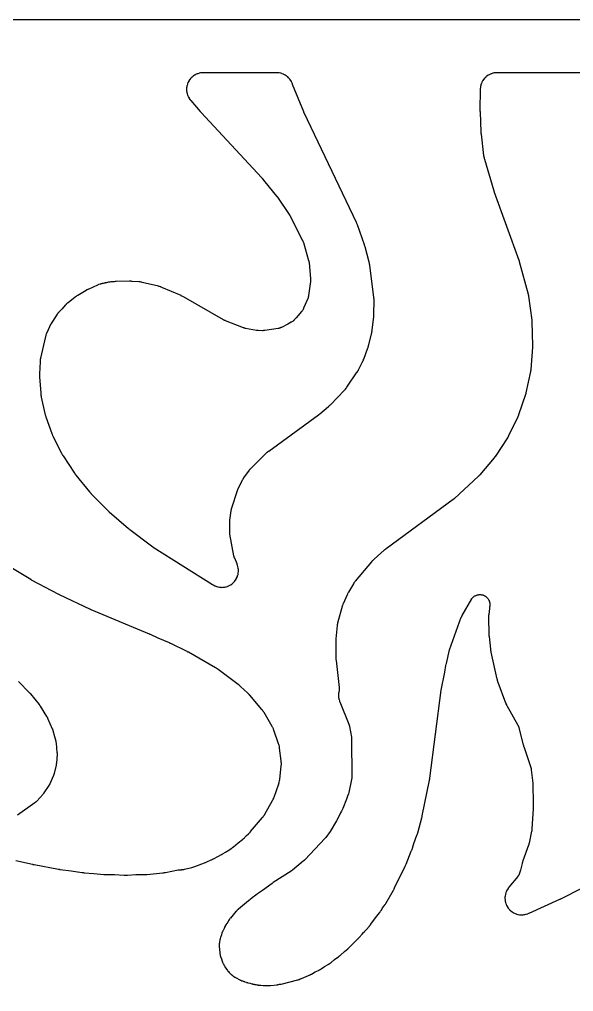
# Model space of a CAD drawing. Header units: millimetres. Extents: x 0 to 300, y 0 to 300.
# Drawn here: x 130.9 to 214.1, y 154.2 to 300.1 of the extents above; entities that cross this region are included whole.
import ezdxf

# ---------------------------------------------------------------- set-up
doc = ezdxf.new("R2010")
doc.units = ezdxf.units.MM
doc.layers.add('CUT', color=7, linetype='CONTINUOUS')

msp = doc.modelspace()

# ---------------------------------------------------------------- linework, layer by layer
at = {"layer": 'CUT'}
for points in [[(2.5557, 300.0625), (153.037, 300.0625), (167.6076, 300.0625), (298.4995, 300.0625), (298.5289, 300.0625), (299.4142, 300.0625), (299.4877, 300.0589), (299.5458, 300.0503), (299.6029, 300.036), (299.6583, 300.0162), (299.7114, 299.991), (299.7619, 299.9608), (299.8091, 299.9257), (299.8527, 299.8863), (299.8922, 299.8427), (299.9272, 299.7954), (299.9574, 299.745), (299.9826, 299.6918), (300.0024, 299.6365), (300.0167, 299.5794), (300.0253, 299.5212), (300.0289, 299.4478), (300.0289, 298.5625), (300.0289, 1.4375)], [(261.9786, 292.0616), (202.6706, 292.0616), (202.6561, 292.0614), (202.5612, 292.0591), (202.5466, 292.0586), (202.4897, 292.0558), (202.4606, 292.0537), (202.2744, 292.0355), (202.2167, 292.027), (202.0357, 291.9913), (201.979, 291.9773), (201.8023, 291.9242), (201.7473, 291.9047), (201.5766, 291.8347), (201.5238, 291.8099), (201.3607, 291.7237), (201.3105, 291.6939), (201.1565, 291.5922), (201.1095, 291.5577), (200.9661, 291.4415), (200.9226, 291.4026), (200.7913, 291.2731), (200.7518, 291.2301), (200.6336, 291.0884), (200.5984, 291.0419), (200.4946, 290.8893), (200.4641, 290.8396), (200.3756, 290.6777), (200.3501, 290.6252), (200.2777, 290.4555), (200.2575, 290.4007), (200.2019, 290.2248), (200.1871, 290.1684), (200.1489, 289.9879), (200.1396, 289.9302), (200.1188, 289.7443), (200.1163, 289.7153), (200.1127, 289.6584), (200.112, 289.6438), (200.1084, 289.549), (200.108, 289.5344), (200.0647, 286.4293), (200.0646, 286.4214), (200.0646, 286.3664), (200.0646, 286.358), (200.0655, 286.2894), (200.0657, 286.2811), (200.0672, 286.227), (200.0675, 286.2181), (200.1959, 283.1624), (200.1965, 283.1514), (200.2012, 283.0744), (200.202, 283.0626), (200.2097, 282.9669), (200.2108, 282.9552), (200.2183, 282.8797), (200.2197, 282.8673), (200.613, 279.6178), (200.6147, 279.6051), (200.6265, 279.5226), (200.6284, 279.5099), (200.6366, 279.4605), (200.6413, 279.4352), (200.6753, 279.2721), (200.6811, 279.2471), (200.6935, 279.1986), (200.6968, 279.1862), (200.719, 279.1058), (200.7226, 279.0935), (202.1424, 274.3615), (202.1447, 274.354), (202.1611, 274.3019), (202.1636, 274.2939), (202.1849, 274.2293), (202.1876, 274.2215), (202.2051, 274.1707), (202.2081, 274.1624), (205.9062, 263.9378), (205.9094, 263.9288), (205.9167, 263.9078), (205.9198, 263.8988), (205.9236, 263.8877), (205.9266, 263.8787), (205.9335, 263.8575), (205.9364, 263.8485), (205.9397, 263.838), (205.9425, 263.8289), (205.9489, 263.8076), (205.9516, 263.7984), (205.9549, 263.7872), (205.9575, 263.7781), (205.9635, 263.7566), (205.966, 263.7474), (207.2849, 258.8353), (207.2885, 258.8212), (207.2968, 258.7883), (207.3002, 258.7742), (207.3043, 258.7569), (207.3075, 258.7427), (207.3147, 258.7096), (207.3177, 258.6953), (207.3209, 258.679), (207.3237, 258.6647), (207.3298, 258.6313), (207.3323, 258.617), (207.3352, 258.5995), (207.3375, 258.5851), (207.3425, 258.5516), (207.3446, 258.5372), (207.8279, 254.925), (207.8294, 254.9134), (207.8326, 254.8863), (207.834, 254.8747), (207.8355, 254.8605), (207.8367, 254.8489), (207.8392, 254.8218), (207.8403, 254.8101), (207.8413, 254.7968), (207.8422, 254.7851), (207.8441, 254.7579), (207.8448, 254.7463), (207.8456, 254.732), (207.8461, 254.7204), (207.8473, 254.6931), (207.8477, 254.6815), (207.952, 251.1087), (207.9522, 251.0969), (207.9527, 251.0694), (207.9528, 251.0576), (207.9528, 251.0432), (207.9528, 251.0314), (207.9525, 251.0039), (207.9523, 250.9921), (207.952, 250.9786), (207.9517, 250.9668), (207.9507, 250.9393), (207.9502, 250.9275), (207.9494, 250.9132), (207.9488, 250.9014), (207.9471, 250.8739), (207.9463, 250.8622), (207.6952, 247.5481), (207.6939, 247.533), (207.6907, 247.4979), (207.6891, 247.4828), (207.6871, 247.4645), (207.6854, 247.4494), (207.6809, 247.4144), (207.6789, 247.3994), (207.6764, 247.3822), (207.6741, 247.3673), (207.6685, 247.3324), (207.666, 247.3175), (207.6627, 247.2993), (207.66, 247.2845), (207.6532, 247.2498), (207.6501, 247.235), (206.9701, 244.0466), (206.9673, 244.0338), (206.9605, 244.0042), (206.9575, 243.9915), (206.9537, 243.9761), (206.9506, 243.9634), (206.9429, 243.934), (206.9396, 243.9214), (206.9356, 243.9069), (206.9321, 243.8944), (206.9236, 243.8652), (206.9199, 243.8527), (206.9152, 243.8375), (206.9113, 243.8251), (206.902, 243.7961), (206.8979, 243.7837), (205.8621, 240.7198), (205.8574, 240.7064), (205.8463, 240.6751), (205.8414, 240.6618), (205.8354, 240.6455), (205.8303, 240.6323), (205.8182, 240.6014), (205.8129, 240.5882), (205.8067, 240.5731), (205.8012, 240.56), (205.7882, 240.5295), (205.7825, 240.5165), (205.7754, 240.5007), (205.7695, 240.4878), (205.7555, 240.4577), (205.7494, 240.4449), (204.3405, 237.5454), (204.334, 237.5324), (204.3187, 237.5022), (204.312, 237.4893), (204.3038, 237.4736), (204.2969, 237.4608), (204.2806, 237.4311), (204.2736, 237.4184), (204.2653, 237.4039), (204.2581, 237.3913), (204.2408, 237.3621), (204.2333, 237.3497), (204.2241, 237.3346), (204.2164, 237.3223), (204.1983, 237.2936), (204.1904, 237.2814), (202.3693, 234.5107), (202.3619, 234.4995), (202.3443, 234.4737), (202.3367, 234.4626), (202.3274, 234.4493), (202.3196, 234.4383), (202.3013, 234.413), (202.2934, 234.4022), (202.2842, 234.3899), (202.2761, 234.3792), (202.257, 234.3545), (202.2488, 234.3439), (202.2386, 234.3311), (202.2302, 234.3207), (202.2104, 234.2965), (202.2019, 234.2862), (200.036, 231.7173), (200.027, 231.7069), (200.0059, 231.6826), (199.9968, 231.6723), (199.9855, 231.6597), (199.9763, 231.6496), (199.9544, 231.6259), (199.945, 231.6159), (199.9341, 231.6044), (199.9245, 231.5945), (199.9019, 231.5716), (199.8922, 231.5618), (199.8802, 231.55), (199.8703, 231.5404), (199.8471, 231.5182), (199.837, 231.5088), (196.2486, 228.1808), (196.2389, 228.172), (196.2163, 228.1516), (196.2066, 228.143), (196.1946, 228.1325), (196.1848, 228.124), (196.1616, 228.1043), (196.1516, 228.096), (196.1401, 228.0864), (196.1299, 228.0782), (196.1062, 228.0592), (196.096, 228.0511), (196.0834, 228.0414), (196.0731, 228.0334), (196.0488, 228.0151), (196.0383, 228.0074), (185.9605, 220.6299), (185.9487, 220.621), (185.8728, 220.5626), (185.8613, 220.5534), (185.7678, 220.4776), (185.7564, 220.4682), (185.6835, 220.4061), (185.6724, 220.3964), (184.1727, 219.0536), (184.157, 219.0391), (184.0567, 218.9427), (184.0416, 218.9275), (183.9202, 218.8022), (183.9056, 218.7866), (183.8125, 218.6832), (183.7984, 218.6671), (181.3486, 215.7458), (181.3415, 215.7372), (181.2928, 215.6769), (181.2856, 215.6678), (181.2544, 215.6277), (181.2398, 215.608), (181.1512, 215.4837), (181.1379, 215.4642), (181.1155, 215.43), (181.1095, 215.4207), (181.0687, 215.3558), (181.0622, 215.3452), (180.3206, 214.1102), (180.3115, 214.0945), (180.2539, 213.9916), (180.2453, 213.9757), (180.1769, 213.8444), (180.1688, 213.8282), (180.1175, 213.7221), (180.1099, 213.7056), (179.5183, 212.3799), (179.5141, 212.3701), (179.4847, 212.301), (179.4804, 212.2907), (179.462, 212.2451), (179.4536, 212.2229), (179.4038, 212.0838), (179.3966, 212.0622), (179.3847, 212.0245), (179.3815, 212.0142), (179.3605, 211.9431), (179.3572, 211.9315), (178.7296, 209.6431), (178.7262, 209.6303), (178.7053, 209.547), (178.7022, 209.5341), (178.6908, 209.4838), (178.6855, 209.4579), (178.6548, 209.289), (178.6507, 209.2629), (178.6437, 209.2117), (178.6421, 209.1986), (178.6324, 209.1132), (178.631, 209.1001), (178.4468, 207.0906), (178.4457, 207.077), (178.4396, 206.9883), (178.4388, 206.9747), (178.4337, 206.8632), (178.4332, 206.8495), (178.4312, 206.7606), (178.431, 206.747), (178.4304, 204.3046), (178.4307, 204.287), (178.434, 204.1728), (178.4348, 204.1552), (178.4431, 204.0121), (178.4444, 203.9946), (178.4544, 203.8808), (178.4562, 203.8633), (178.9335, 199.8008), (178.938, 199.7502), (178.9429, 199.6705), (178.9437, 199.6506), (178.9437, 199.65), (178.9438, 199.6273), (178.9438, 199.6173), (178.9439, 199.6007), (178.9435, 199.5498), (178.9401, 199.4911), (178.9307, 199.4032), (178.9182, 199.3232), (178.9103, 199.2798), (178.9079, 199.2687), (178.8825, 199.1509), (178.8772, 199.1236), (178.8477, 198.9479), (178.841, 198.8929), (178.8282, 198.7195), (178.8266, 198.6643), (178.8298, 198.4897), (178.8333, 198.4346), (178.8525, 198.2611), (178.8611, 198.2066), (178.8962, 198.0355), (178.9097, 197.982), (178.961, 197.8126), (178.9697, 197.7864), (178.9877, 197.7356), (178.9924, 197.7226), (179.0243, 197.6387), (179.0294, 197.6259), (180.3745, 194.3185), (180.3788, 194.3076), (180.3846, 194.2929), (180.4005, 194.2488), (180.4252, 194.1745), (180.4355, 194.1415), (180.4445, 194.1081), (180.4633, 194.0321), (180.4734, 193.9863), (180.4764, 193.9707), (180.4785, 193.9592), (180.7666, 192.3552), (180.7683, 192.3456), (180.7708, 192.3307), (180.7746, 192.306), (180.7793, 192.2727), (180.7829, 192.2431), (180.7854, 192.2196), (180.7866, 192.2072), (180.7867, 192.2059), (180.7905, 192.1413), (180.7919, 192.1025), (180.7921, 192.0894), (180.7922, 192.0797), (180.8185, 186.3536), (180.8185, 186.353), (180.8183, 186.337), (180.8167, 186.2898), (180.8118, 186.2111), (180.809, 186.1764), (180.8048, 186.1418), (180.7938, 186.0638), (180.786, 186.0172), (180.7829, 186.0016), (180.7806, 185.99), (180.3743, 184.0444), (180.3138, 183.8611), (180.185, 183.4706), (180.1488, 183.3609), (180.0358, 183.0182), (179.466, 181.6383), (179.2596, 181.2217), (179.1383, 180.9768), (179.0315, 180.7613), (178.5503, 179.7899), (177.5537, 178.1673), (176.9153, 177.3086), (176.9026, 177.2915), (176.8641, 177.2397), (176.8205, 177.1811), (173.7596, 173.9275), (173.7494, 173.9167), (173.7252, 173.8919), (173.7148, 173.8813), (173.7019, 173.8685), (173.6913, 173.8581), (173.6663, 173.8341), (173.6555, 173.8239), (173.6431, 173.8123), (173.6321, 173.8022), (173.6064, 173.779), (173.5952, 173.7692), (173.5816, 173.7573), (173.5703, 173.7476), (173.5438, 173.7253), (173.5324, 173.7158), (171.9162, 172.3985), (171.9064, 172.3907), (171.8835, 172.3725), (171.8736, 172.3648), (171.8615, 172.3554), (171.8515, 172.3478), (171.828, 172.3303), (171.8179, 172.3229), (171.8062, 172.3144), (171.796, 172.3071), (171.7721, 172.2902), (171.7618, 172.283), (171.7491, 172.2744), (171.7387, 172.2674), (171.7143, 172.2512), (171.7038, 172.2443), (169.0397, 170.528), (169.0325, 170.5233), (168.9825, 170.4901), (168.9748, 170.4849), (168.9132, 170.4426), (168.9058, 170.4374), (168.8576, 170.4032), (168.8497, 170.3975), (167.4265, 169.3525), (166.6851, 168.8518), (166.6742, 168.8443), (166.6042, 168.7948), (166.5935, 168.787), (166.507, 168.7229), (166.4965, 168.7149), (166.4288, 168.6624), (166.4184, 168.6542), (165.8796, 168.2167), (165.5077, 167.9436), (165.5008, 167.9385), (165.4534, 167.9026), (165.4461, 167.8971), (165.3877, 167.8514), (165.3806, 167.8458), (165.3349, 167.8091), (165.3275, 167.803), (163.8221, 166.5506), (163.8123, 166.5423), (163.7492, 166.4875), (163.7396, 166.479), (163.7024, 166.4452), (163.6838, 166.4276), (163.565, 166.3102), (163.5471, 166.2918), (163.513, 166.255), (163.5043, 166.2455), (163.4488, 166.1831), (163.4404, 166.1734), (162.5999, 165.1866), (162.5903, 165.1751), (162.529, 165.0994), (162.5197, 165.0876), (162.4841, 165.0412), (162.4664, 165.017), (162.3556, 164.857), (162.3391, 164.8319), (162.3083, 164.7822), (162.3005, 164.7694), (162.2512, 164.6854), (162.2438, 164.6724), (162.0659, 164.3512), (162.0398, 164.3169), (162.0318, 164.3063), (161.9809, 164.2365), (161.9732, 164.2256), (161.9435, 164.183), (161.9288, 164.1608), (161.8377, 164.0167), (161.8113, 163.9706), (161.7333, 163.819), (161.7217, 163.7951), (161.7, 163.7478), (161.6946, 163.7357), (161.6602, 163.6564), (161.6551, 163.6441), (161.6017, 163.5128), (161.5491, 163.4178), (161.5431, 163.4067), (161.505, 163.3344), (161.4992, 163.3232), (161.4772, 163.2792), (161.4665, 163.2565), (161.4004, 163.1093), (161.3818, 163.0626), (161.3283, 162.9104), (161.3204, 162.8865), (161.3061, 162.8395), (161.3025, 162.8274), (161.2803, 162.7487), (161.2771, 162.7366), (161.2615, 162.6766), (161.1971, 162.5183), (161.1914, 162.5037), (161.1555, 162.4084), (161.1501, 162.3937), (161.1301, 162.3359), (161.1206, 162.3061), (161.064, 162.1106), (161.056, 162.0803), (161.0421, 162.0208), (161.0387, 162.0055), (161.0182, 161.9058), (161.0152, 161.8904), (160.9738, 161.6595), (160.9716, 161.6468), (160.9587, 161.5646), (160.9568, 161.5519), (160.9501, 161.5023), (160.9472, 161.4768), (160.9321, 161.3132), (160.9296, 161.262), (160.9285, 161.0978), (160.9288, 161.0722), (160.9306, 161.0221), (160.9312, 161.0093), (160.936, 160.9262), (160.9369, 160.9134), (161.0067, 160.0291), (161.008, 160.0147), (161.0177, 159.9208), (161.0194, 159.9064), (161.0266, 159.8501), (161.0309, 159.8214), (161.0469, 159.7316), (161.0633, 159.6374), (161.076, 159.5812), (161.1251, 159.4029), (161.1335, 159.3753), (161.1511, 159.3218), (161.1557, 159.3081), (161.1871, 159.2197), (161.1921, 159.2062), (161.4307, 158.5823), (161.4372, 158.5662), (161.4803, 158.4625), (161.4872, 158.4466), (161.5149, 158.3851), (161.53, 158.354), (161.5433, 158.3284), (161.5537, 158.3072), (161.6215, 158.1783), (161.6338, 158.1548), (161.6359, 158.1511), (161.6585, 158.1082), (161.6755, 158.078), (161.7103, 158.0202), (161.7195, 158.0055), (161.7803, 157.9108), (161.7899, 157.8964), (162.1731, 157.3364), (162.1817, 157.3242), (162.2385, 157.2454), (162.2474, 157.2334), (162.2827, 157.187), (162.3013, 157.1637), (162.4246, 157.0173), (162.4257, 157.0161), (162.4653, 156.9731), (162.4746, 156.964), (162.4847, 156.9532), (162.5379, 156.9018), (162.6016, 156.8393), (162.6234, 156.8189), (162.6357, 156.808), (162.6452, 156.7993), (162.6636, 156.7833), (162.6669, 156.7803), (162.6748, 156.7735), (162.6894, 156.7607), (162.7008, 156.751), (162.7279, 156.7285), (162.7522, 156.708), (162.7637, 156.6985), (162.7749, 156.6895), (162.7759, 156.6887), (162.7875, 156.6792), (162.7939, 156.6742), (162.9324, 156.563), (162.9443, 156.5537), (163.0224, 156.4941), (163.0345, 156.4851), (163.0823, 156.4505), (163.1073, 156.4334), (163.2719, 156.3264), (163.2977, 156.3106), (163.3488, 156.281), (163.3619, 156.2736), (163.4481, 156.2265), (163.4615, 156.2194), (163.9983, 155.9432), (164.0105, 155.937), (164.0905, 155.8981), (164.1029, 155.8923), (164.1516, 155.87), (164.1767, 155.8592), (164.3416, 155.7926), (164.3673, 155.7829), (164.4177, 155.7651), (164.4307, 155.7607), (164.5153, 155.7331), (164.5283, 155.729), (164.5975, 155.7082), (164.6052, 155.7047), (164.6192, 155.6985), (164.7104, 155.6595), (164.7245, 155.6536), (164.7799, 155.6316), (164.8086, 155.621), (164.9964, 155.5572), (165.0256, 155.5481), (165.083, 155.5318), (165.0977, 155.5278), (165.1938, 155.5031), (165.2087, 155.4995), (165.5518, 155.4207), (165.8369, 155.3348), (165.8491, 155.3312), (165.929, 155.309), (165.9414, 155.3057), (165.9897, 155.2933), (166.0146, 155.2875), (166.1747, 155.2538), (166.2251, 155.2454), (166.3875, 155.2254), (166.4121, 155.2229), (166.5804, 155.1843), (166.5942, 155.1813), (166.6843, 155.1628), (166.6981, 155.1601), (166.7525, 155.1503), (166.7805, 155.1459), (166.9627, 155.1218), (166.9908, 155.1188), (167.0459, 155.1141), (167.06, 155.1131), (167.1518, 155.1075), (167.1659, 155.1068), (167.5106, 155.094), (167.5722, 155.0877), (167.6237, 155.0847), (167.7891, 155.0822), (167.8149, 155.0823), (167.8198, 155.0824), (168.0859, 155.0725), (168.1071, 155.0721), (168.245, 155.0719), (168.2662, 155.0722), (168.439, 155.078), (168.4602, 155.0791), (168.5977, 155.0885), (168.6189, 155.0904), (169.6504, 155.1983), (169.6722, 155.2009), (169.8129, 155.2209), (169.8346, 155.2243), (169.9907, 155.2523), (170.009, 155.2552), (170.0353, 155.2601), (170.0865, 155.2707), (170.0995, 155.2735), (170.1842, 155.2931), (170.1972, 155.2962), (172.7402, 155.9428), (172.7614, 155.9486), (172.8987, 155.9889), (172.9197, 155.9955), (173.09, 156.0524), (173.1108, 156.0598), (173.2447, 156.1101), (173.2652, 156.1182), (174.3151, 156.5569), (174.3329, 156.5647), (174.4473, 156.6169), (174.4647, 156.6252), (174.6061, 156.6952), (174.6232, 156.7041), (174.734, 156.7636), (174.7509, 156.773), (175.3168, 157.1007), (175.8095, 157.334), (175.8204, 157.3393), (175.8913, 157.3747), (175.9022, 157.3803), (175.9444, 157.4024), (175.9657, 157.4141), (176.1029, 157.4933), (176.1237, 157.506), (176.164, 157.5314), (176.1742, 157.5381), (176.2403, 157.5818), (176.2504, 157.5886), (176.7176, 157.9117), (177.2995, 158.2486), (177.3099, 158.2547), (177.3772, 158.2955), (177.3875, 158.3019), (177.4274, 158.3272), (177.4476, 158.3406), (177.5769, 158.4301), (177.5965, 158.4443), (177.6343, 158.4728), (177.6439, 158.4801), (177.7057, 158.5288), (177.7152, 158.5363), (178.2252, 158.954), (178.7487, 159.316), (178.7574, 159.3221), (178.8176, 159.3653), (178.8265, 159.3718), (178.8654, 159.4009), (178.8839, 159.4152), (178.9974, 159.507), (179.0056, 159.5139), (179.0196, 159.5252), (179.0368, 159.5397), (179.0663, 159.5655), (179.0742, 159.5725), (179.1285, 159.6217), (179.1373, 159.6298), (179.7128, 160.1723), (180.2093, 160.5789), (180.2226, 160.5902), (180.3082, 160.6645), (180.3212, 160.6762), (180.4259, 160.7726), (180.4386, 160.7846), (180.5198, 160.8639), (180.5321, 160.8763), (181.2677, 161.6376), (181.6861, 162.0314), (181.6957, 162.0407), (181.7574, 162.1013), (181.7668, 162.1108), (181.8425, 162.1887), (181.8517, 162.1984), (181.9106, 162.2617), (181.9196, 162.2716), (182.3733, 162.7818), (182.5989, 163.0153), (182.6091, 163.0261), (182.6746, 163.0974), (182.6845, 163.1085), (182.7645, 163.1999), (182.7742, 163.2113), (182.8361, 163.2857), (182.8455, 163.2972), (182.9563, 163.4375), (183.4583, 164.002), (183.4681, 164.0132), (183.5305, 164.087), (183.5399, 164.0985), (183.6159, 164.1929), (183.6251, 164.2046), (183.6837, 164.2814), (183.6926, 164.2933), (184.3606, 165.2138), (184.9788, 165.9958), (184.9899, 166.0103), (185.0604, 166.1053), (185.0711, 166.1201), (185.156, 166.242), (185.1661, 166.2571), (185.2308, 166.3563), (185.2405, 166.3717), (185.2593, 166.4025), (185.4489, 166.7135), (185.7156, 167.081), (185.7242, 167.0932), (185.7793, 167.1732), (185.7876, 167.1856), (185.8542, 167.2877), (185.8622, 167.3004), (185.9132, 167.383), (185.9209, 167.3958), (187.0841, 169.3894), (187.0916, 169.4028), (187.1398, 169.4904), (187.147, 169.504), (187.1594, 169.528), (187.1991, 169.6007), (187.2059, 169.6135), (187.2488, 169.6968), (187.2552, 169.7097), (188.8351, 172.9688), (188.841, 172.9812), (188.8779, 173.062), (188.8834, 173.0745), (188.9274, 173.1769), (188.9327, 173.1896), (188.9659, 173.2719), (188.9709, 173.2847), (189.4605, 174.5846), (189.7496, 175.2223), (189.7571, 175.2396), (189.8042, 175.3529), (189.8112, 175.3704), (189.8658, 175.5144), (189.8722, 175.5321), (189.9121, 175.6481), (189.918, 175.6661), (189.918, 175.6663), (190.1462, 176.4046), (190.61, 177.6359), (190.6149, 177.6493), (190.6453, 177.7363), (190.6499, 177.7498), (190.6855, 177.8599), (190.6897, 177.8735), (190.716, 177.9618), (190.7199, 177.9755), (191.3291, 180.2141), (191.3314, 180.2229), (191.3471, 180.2843), (191.3494, 180.2938), (191.3678, 180.3706), (191.3699, 180.38), (191.3834, 180.4409), (191.3856, 180.4509), (191.3939, 180.4916), (191.4016, 180.5253), (191.4047, 180.5397), (192.494, 185.8861), (192.4945, 185.8887), (192.4956, 185.8941), (192.4976, 185.9045), (192.511, 185.9767), (192.513, 185.9879), (192.528, 186.0782), (192.5297, 186.0892), (192.5403, 186.1608), (192.5419, 186.1726), (194.2202, 199.3846), (194.7668, 202.115), (194.9626, 203.0934), (195.006, 203.3103), (195.0261, 203.4105), (195.4729, 205.4461), (197.2638, 210.3452), (197.2647, 210.3476), (197.3178, 210.4726), (197.3232, 210.4852), (197.3362, 210.5144), (197.3653, 210.5718), (197.3836, 210.6061), (197.39, 210.6175), (197.3948, 210.6259), (198.8224, 213.1015), (198.857, 213.1499), (198.893, 213.1955), (198.9504, 213.2613), (198.9907, 213.3032), (199.0542, 213.3631), (199.0984, 213.4009), (199.1674, 213.4544), (199.215, 213.4878), (199.2889, 213.5344), (199.3395, 213.5629), (199.4175, 213.6021), (199.4707, 213.6256), (199.5522, 213.6571), (199.6073, 213.6754), (199.6915, 213.6987), (199.7482, 213.7116), (199.8342, 213.7267), (199.8919, 213.734), (199.9789, 213.7407), (200.037, 213.7424), (200.1243, 213.7406), (200.1823, 213.7366), (200.269, 213.7264), (200.3264, 213.7168), (200.4117, 213.6983), (200.4679, 213.6832), (200.551, 213.6564), (200.6054, 213.636), (200.6855, 213.6013), (200.7377, 213.5756), (200.8141, 213.5334), (200.8635, 213.5028), (200.9355, 213.4533), (200.9817, 213.4181), (201.0485, 213.3618), (201.0912, 213.3223), (201.1522, 213.2598), (201.1908, 213.2164), (201.2455, 213.1483), (201.2797, 213.1013), (201.3275, 213.0282), (201.357, 212.9781), (201.3975, 212.9008), (201.422, 212.848), (201.4548, 212.7671), (201.4741, 212.7123), (201.4989, 212.6286), (201.5128, 212.5721), (201.5294, 212.4864), (201.5377, 212.4288), (201.5459, 212.3419), (201.5486, 212.2838), (201.5484, 212.1965), (201.5454, 212.1385), (201.5368, 212.0516), (201.525, 211.9725), (201.5175, 211.9294), (201.5028, 211.856), (201.4984, 211.8309), (201.4907, 211.7817), (201.4889, 211.7691), (201.4779, 211.6869), (201.4764, 211.6743), (201.3741, 210.762), (201.3723, 210.7425), (201.3622, 210.6153), (201.361, 210.5957), (201.3536, 210.4357), (201.353, 210.4161), (201.3513, 210.2885), (201.3513, 210.2689), (201.3989, 207.8044), (201.3993, 207.7913), (201.4028, 207.7062), (201.4035, 207.6932), (201.4102, 207.5864), (201.4112, 207.5734), (201.4184, 207.4885), (201.4196, 207.4755), (201.6252, 205.5553), (201.6273, 205.5381), (201.6425, 205.4266), (201.6451, 205.4094), (201.6682, 205.27), (201.6713, 205.2529), (201.6929, 205.1424), (201.6965, 205.1255), (202.6139, 201.0644), (202.6187, 201.0448), (202.6518, 200.9181), (202.6572, 200.8987), (202.7041, 200.7413), (202.7102, 200.722), (202.7517, 200.5978), (202.7584, 200.5788), (203.8985, 197.5178), (203.9025, 197.5075), (203.9306, 197.436), (203.9349, 197.4254), (203.9542, 197.3789), (203.964, 197.3567), (204.0277, 197.2194), (204.0379, 197.1984), (204.0564, 197.1624), (204.0615, 197.1526), (204.0974, 197.0857), (204.1033, 197.0748), (205.7588, 194.1308), (205.7636, 194.1222), (205.7709, 194.1088), (205.7828, 194.0865), (205.7982, 194.0563), (205.8115, 194.0293), (205.8134, 194.0253), (205.8346, 193.9766), (205.8614, 193.9095), (205.8845, 193.8448), (205.899, 193.7985), (205.9103, 193.7598), (205.9136, 193.7472), (205.9161, 193.7376), (206.5577, 191.2115), (206.5604, 191.201), (206.5803, 191.1283), (206.5835, 191.1171), (206.61, 191.0269), (206.6134, 191.016), (206.6357, 190.9452), (206.6395, 190.9336), (207.4514, 188.5274), (207.687, 187.816), (207.6899, 187.8072), (207.6942, 187.7936), (207.7011, 187.771), (207.71, 187.7406), (207.7174, 187.7134), (207.7231, 187.6916), (207.7262, 187.6791), (207.7273, 187.6745), (207.7334, 187.6474), (207.7406, 187.6129), (207.7527, 187.544), (207.7599, 187.4946), (207.7619, 187.4778), (207.7632, 187.4654), (207.9756, 185.4176), (207.9943, 184.9382), (208.0081, 184.5855), (208.0153, 184.4008), (208.0595, 183.2698), (208.0715, 181.612), (207.8659, 178.5727), (207.8647, 178.5567), (207.8615, 178.5194), (207.86, 178.5034), (207.858, 178.4839), (207.8562, 178.468), (207.8517, 178.4308), (207.8496, 178.4149), (207.8471, 178.3967), (207.8447, 178.3808), (207.8388, 178.3438), (207.8362, 178.328), (207.8328, 178.3087), (207.8299, 178.293), (207.8227, 178.2562), (207.8195, 178.2405), (207.4367, 176.4466), (207.4326, 176.4273), (207.4293, 176.4125), (207.4214, 176.378), (207.4178, 176.3632), (207.4133, 176.3453), (207.4096, 176.3306), (207.4004, 176.2964), (207.3964, 176.2817), (207.3916, 176.265), (207.3873, 176.2504), (207.377, 176.2165), (207.3725, 176.202), (207.3668, 176.1844), (207.3621, 176.17), (207.3507, 176.1365), (207.3456, 176.1222), (206.4986, 173.7663), (206.4937, 173.7521), (206.463, 173.6594), (206.4584, 173.645), (206.4228, 173.5277), (206.4186, 173.5132), (206.3925, 173.4191), (206.3887, 173.4046), (206.1327, 172.3803), (205.942, 171.7947), (205.928, 171.7547), (205.9005, 171.6821), (205.8757, 171.6248), (205.873, 171.6201), (205.8191, 171.537), (205.7657, 171.4638), (205.7354, 171.4246), (204.4148, 169.8088), (204.4055, 169.7972), (204.3462, 169.7208), (204.3372, 169.7089), (204.3027, 169.6621), (204.2856, 169.6377), (204.1801, 169.4787), (204.1496, 169.4276), (204.0616, 169.2612), (204.0364, 169.2073), (203.9653, 169.033), (203.9456, 168.9769), (203.8921, 168.7964), (203.878, 168.7386), (203.8427, 168.5537), (203.8344, 168.4947), (203.8176, 168.3073), (203.8152, 168.2478), (203.817, 168.0596), (203.8205, 168.0002), (203.841, 167.8131), (203.8504, 167.7543), (203.8893, 167.5701), (203.9044, 167.5126), (203.9614, 167.3332), (203.9822, 167.2774), (204.0566, 167.1046), (204.0829, 167.0511), (204.1741, 166.8865), (204.2055, 166.8359), (204.3126, 166.6811), (204.3488, 166.6339), (204.4707, 166.4905), (204.5115, 166.4471), (204.647, 166.3165), (204.6918, 166.2774), (204.8396, 166.1608), (204.8881, 166.1263), (205.0467, 166.025), (205.0984, 165.9954), (205.2663, 165.9103), (205.3207, 165.8861), (205.4961, 165.818), (205.5526, 165.7993), (205.734, 165.7489), (205.7921, 165.7359), (205.9775, 165.7038), (206.0366, 165.6965), (206.2243, 165.683), (206.2838, 165.6816), (206.472, 165.6867), (206.5313, 165.6913), (206.7181, 165.715), (206.7767, 165.7254), (206.9601, 165.7675), (207.0174, 165.7837), (207.1982, 165.8446), (207.2262, 165.8548), (207.2803, 165.876), (207.2941, 165.8817), (207.3833, 165.9193), (207.3969, 165.9252), (207.4442, 165.9466), (212.0376, 168.0206), (212.0435, 168.0233), (212.0844, 168.0423), (212.0907, 168.0453), (212.1415, 168.0696), (212.1476, 168.0726), (212.1875, 168.0923), (212.1941, 168.0955), (215.4632, 169.7565)], [(130.4176, 173.8445), (132.9168, 173.2595), (132.9261, 173.2574), (132.9435, 173.2536), (132.9728, 173.2467), (132.9792, 173.2453), (133.0235, 173.2354), (133.0304, 173.2339), (133.0858, 173.2223), (133.0926, 173.2209), (133.1365, 173.2122), (133.1437, 173.2108), (136.7967, 172.5325), (136.8062, 172.5309), (136.8721, 172.5197), (136.8822, 172.5181), (136.9646, 172.5056), (136.9746, 172.5042), (137.0398, 172.4954), (137.0505, 172.4941), (138.7229, 172.2999), (140.2948, 172.0426), (140.3093, 172.0404), (140.4037, 172.0273), (140.4182, 172.0255), (140.5372, 172.012), (140.5518, 172.0105), (140.6467, 172.002), (140.6613, 172.0009), (142.0988, 171.9081), (143.5968, 171.7342), (143.6141, 171.7325), (143.7264, 171.7227), (143.7437, 171.7215), (143.8849, 171.7133), (143.9022, 171.7125), (144.0148, 171.7093), (144.0322, 171.709), (145.181, 171.7091), (146.6384, 171.615), (146.6589, 171.6141), (146.7921, 171.61), (146.8126, 171.6098), (146.9798, 171.6104), (147.0003, 171.6108), (147.1335, 171.6159), (147.1539, 171.6171), (148.4286, 171.7093), (149.6363, 171.7094), (149.6526, 171.7096), (149.7584, 171.7125), (149.7747, 171.7132), (149.9075, 171.7204), (149.9237, 171.7215), (150.0293, 171.7302), (150.0455, 171.7317), (152.4486, 171.994), (152.4616, 171.9956), (152.5458, 172.0066), (152.5588, 172.0085), (152.6642, 172.0247), (152.6771, 172.0268), (152.7608, 172.0415), (152.7737, 172.0439), (152.8233, 172.0538), (152.8305, 172.055), (152.8488, 172.0583), (154.763, 172.4384), (155.0571, 172.4467), (155.0728, 172.4474), (155.1747, 172.4529), (155.1904, 172.454), (155.2515, 172.4589), (155.2827, 172.4622), (155.4849, 172.4893), (155.5159, 172.4942), (155.5762, 172.5055), (155.5916, 172.5086), (155.6914, 172.53), (155.7067, 172.5335), (156.8099, 172.8006), (156.8283, 172.8054), (156.9479, 172.8384), (156.9662, 172.8438), (157.1148, 172.8899), (157.1329, 172.8959), (157.2501, 172.9364), (157.268, 172.9429), (158.7195, 173.4972), (158.7342, 173.503), (158.8292, 173.5422), (158.8438, 173.5485), (158.9618, 173.6008), (158.9762, 173.6074), (159.0601, 173.6473), (159.723, 173.9176), (159.7428, 173.9261), (159.8699, 173.9833), (159.8893, 173.9925), (159.9643, 174.0296), (160.0164, 174.0527), (160.0362, 174.062), (160.1644, 174.1247), (160.1839, 174.1347), (161.2881, 174.7259), (161.2973, 174.7309), (161.361, 174.7665), (161.3708, 174.7721), (161.4494, 174.8179), (161.4589, 174.8235), (161.5203, 174.8609), (161.5303, 174.8671), (161.844, 175.0663), (161.8652, 175.0783), (161.8885, 175.0923), (162.0384, 175.1864), (162.0611, 175.2014), (162.1048, 175.2318), (162.1072, 175.2335), (162.6654, 175.588), (162.6742, 175.5937), (162.735, 175.6338), (162.744, 175.6398), (162.7834, 175.6669), (162.8021, 175.6803), (162.9172, 175.7659), (162.9348, 175.7795), (162.9647, 175.8035), (162.9728, 175.8101), (163.0281, 175.8562), (163.0371, 175.8638), (163.0659, 175.8887), (163.0761, 175.8971), (163.0866, 175.906), (163.7843, 176.5102), (164.401, 176.9809), (164.4123, 176.9897), (164.4847, 177.0477), (164.4957, 177.0568), (164.5384, 177.0927), (164.5598, 177.1116), (164.6959, 177.2376), (164.7163, 177.2575), (164.7554, 177.2973), (164.7653, 177.3076), (164.8287, 177.3754), (164.8383, 177.3859), (164.9838, 177.549), (165.2986, 177.8215), (165.3068, 177.8288), (165.3634, 177.8797), (165.3718, 177.8873), (165.4083, 177.9214), (165.4256, 177.9382), (165.5311, 178.0449), (165.5471, 178.0617), (165.5742, 178.0913), (165.5815, 178.0994), (165.6313, 178.1559), (165.6393, 178.1651), (167.4204, 180.2681), (167.4293, 180.2788), (167.4861, 180.3493), (167.4948, 180.3602), (167.528, 180.4033), (167.5445, 180.4258), (167.6481, 180.5742), (167.6636, 180.5974), (167.6812, 180.6254), (167.6815, 180.6257), (167.6887, 180.6373), (167.6926, 180.6434), (167.6929, 180.6439), (167.7103, 180.6716), (167.7176, 180.6834), (167.7639, 180.7607), (167.7709, 180.7727), (168.9371, 182.8269), (168.9438, 182.839), (168.9866, 182.9187), (168.993, 182.931), (169.0176, 182.9794), (169.0297, 183.0045), (169.0376, 183.022), (169.104, 183.1692), (169.1149, 183.1947), (169.1349, 183.2452), (169.1399, 183.2581), (169.1712, 183.3428), (169.1759, 183.3558), (169.8528, 185.3212), (169.858, 185.337), (169.8903, 185.4399), (169.895, 185.4559), (169.9015, 185.4788), (169.9019, 185.48), (169.9066, 185.4958), (169.9242, 185.5578), (169.9323, 185.5899), (169.9793, 185.7993), (169.9856, 185.8317), (169.9962, 185.8953), (169.9987, 185.9116), (170.0135, 186.0179), (170.0156, 186.0343), (170.2349, 188.0097), (170.2365, 188.027), (170.2457, 188.1399), (170.2469, 188.1572), (170.2505, 188.2251), (170.2513, 188.2599), (170.25, 188.4861), (170.2488, 188.5209), (170.2463, 188.5607), (170.2462, 188.5624), (170.2419, 188.6297), (170.2405, 188.6469), (170.23, 188.7588), (170.2281, 188.776), (170.2276, 188.7799), (169.9909, 190.7002), (169.9888, 190.7159), (169.9735, 190.8177), (169.971, 190.8333), (169.9602, 190.8942), (169.9538, 190.9252), (169.9073, 191.1257), (169.8993, 191.1563), (169.8821, 191.2157), (169.8775, 191.2309), (169.8464, 191.329), (169.8414, 191.3441), (169.8409, 191.3455), (169.1294, 193.3969), (169.1285, 193.3996), (169.1234, 193.4135), (169.0895, 193.504), (169.0841, 193.5178), (169.0624, 193.5717), (169.0506, 193.5989), (168.9696, 193.7742), (168.9565, 193.8009), (168.9295, 193.8523), (168.9225, 193.8654), (168.8756, 193.9498), (168.8682, 193.9627), (167.6537, 196.0258), (167.6471, 196.0367), (167.6038, 196.107), (167.597, 196.1177), (167.57, 196.1594), (167.5557, 196.1804), (167.5222, 196.2277), (167.5195, 196.2317), (167.4868, 196.2777), (167.4602, 196.3151), (167.4579, 196.3183), (167.4239, 196.3661), (167.4087, 196.3865), (167.3783, 196.4256), (167.3704, 196.4356), (167.3184, 196.4996), (167.3103, 196.5094), (165.5146, 198.628), (165.5036, 198.6407), (165.4306, 198.7221), (165.4192, 198.7344), (165.3248, 198.8339), (165.3131, 198.846), (165.3021, 198.8569), (165.2345, 198.9243), (165.2224, 198.9361), (164.1387, 199.9585), (164.1261, 199.9701), (164.0431, 200.044), (164.0302, 200.0552), (164.0264, 200.0584), (164.0195, 200.0645), (164.0066, 200.0757), (163.8999, 200.1653), (163.8867, 200.1761), (163.7997, 200.2451), (163.7862, 200.2555), (160.7677, 202.511), (160.7526, 202.522), (160.6529, 202.5918), (160.6374, 202.6022), (160.5097, 202.6858), (160.4938, 202.6958), (160.4013, 202.7523), (160.3894, 202.7596), (160.3732, 202.7691), (156.2965, 205.0875), (156.2889, 205.0917), (156.2359, 205.1209), (156.2277, 205.1253), (156.161, 205.1606), (156.1529, 205.1648), (156.0998, 205.1919), (156.0911, 205.1963), (153.6379, 206.398), (153.631, 206.4013), (153.583, 206.4241), (153.5755, 206.4275), (153.5152, 206.4551), (153.5078, 206.4584), (153.4599, 206.4796), (153.452, 206.483), (151.7746, 207.1948), (150.5915, 207.7431), (150.5867, 207.7453), (150.5533, 207.7605), (150.5481, 207.7628), (150.5062, 207.7813), (150.5011, 207.7835), (150.4679, 207.7978), (150.4624, 207.8001), (141.6979, 211.4708), (141.6855, 211.4761), (141.6727, 211.4816), (141.6684, 211.4834), (141.658, 211.488), (141.6535, 211.4899), (141.6483, 211.4922), (141.6439, 211.4942), (141.6334, 211.4989), (141.6295, 211.5007), (141.6211, 211.5045), (141.6091, 211.5101), (141.6039, 211.5125), (136.9422, 213.7078), (136.929, 213.7141), (136.9154, 213.7206), (136.9108, 213.7228), (136.8997, 213.7283), (136.895, 213.7306), (136.8895, 213.7333), (136.8847, 213.7357), (136.8737, 213.7413), (136.8695, 213.7434), (136.8606, 213.748), (136.8479, 213.7546), (136.8424, 213.7575), (132.7461, 215.928), (132.7409, 215.9308), (132.7288, 215.9373), (132.7236, 215.9401), (132.7113, 215.9469), (132.705, 215.9503), (132.6902, 215.9586), (132.6858, 215.9611), (132.6772, 215.9661), (132.6709, 215.9697), (132.6677, 215.9716), (132.6604, 215.976), (132.6432, 215.9863), (132.6359, 215.9907), (129.1611, 218.128)], [(130.773, 200.7188), (132.4611, 199.0038), (132.4691, 198.9955), (132.4878, 198.9761), (132.4957, 198.9677), (132.5054, 198.9574), (132.5132, 198.9489), (132.5314, 198.929), (132.5315, 198.9288), (132.5469, 198.9111), (132.5543, 198.9023), (132.5634, 198.8916), (132.5707, 198.8828), (132.5878, 198.8621), (132.595, 198.8532), (133.8924, 197.2344), (133.9004, 197.2242), (133.9191, 197.2002), (133.927, 197.1898), (133.9366, 197.1771), (133.9444, 197.1667), (133.9623, 197.1422), (133.97, 197.1316), (133.9786, 197.1194), (133.9861, 197.1087), (134.0033, 197.0837), (134.0106, 197.0729), (134.0195, 197.0597), (134.0266, 197.0488), (134.0431, 197.0233), (134.0501, 197.0123), (135.016, 195.4712), (135.0241, 195.4579), (135.043, 195.4267), (135.0509, 195.4132), (135.0605, 195.3967), (135.0682, 195.3831), (135.0859, 195.3513), (135.0934, 195.3376), (135.1018, 195.3218), (135.109, 195.3079), (135.1256, 195.2755), (135.1326, 195.2615), (135.141, 195.2444), (135.1478, 195.2304), (135.1632, 195.1974), (135.1697, 195.1832), (135.8728, 193.6128), (135.8767, 193.604), (135.8826, 193.5904), (135.8921, 193.5678), (135.9002, 193.5476), (135.9062, 193.5323), (135.914, 193.5108), (135.9185, 193.4985), (135.9201, 193.4939), (135.929, 193.4671), (135.948, 193.4071), (135.9586, 193.3709), (135.9619, 193.3586), (135.9644, 193.3494), (136.1996, 192.4424), (136.3842, 191.7223), (136.3859, 191.7157), (136.3897, 191.7001), (136.3904, 191.6972), (136.3973, 191.6669), (136.41, 191.606), (136.414, 191.585), (136.4162, 191.5711), (136.4266, 191.4966), (136.4307, 191.4622), (136.571, 190.0572), (136.5719, 190.0476), (136.5732, 190.0325), (136.5751, 190.0079), (136.5771, 189.9756), (136.5784, 189.9466), (136.5791, 189.9233), (136.5793, 189.9101), (136.5794, 189.9052), (136.5794, 189.8765), (136.5785, 189.824), (136.5775, 189.7989), (136.5767, 189.786), (136.5761, 189.7764), (136.4838, 188.4594), (136.4833, 188.4522), (136.482, 188.4353), (136.4817, 188.4322), (136.4784, 188.3996), (136.4707, 188.3344), (136.4678, 188.3121), (136.4625, 188.2813), (136.447, 188.1999), (136.4396, 188.1651), (136.1411, 186.8794), (136.1386, 186.869), (136.1347, 186.8529), (136.1278, 186.8265), (136.1245, 186.8145), (136.1164, 186.7872), (136.1087, 186.7628), (136.1042, 186.7488), (136.1025, 186.7437), (136.0919, 186.7137), (136.0673, 186.6476), (136.0516, 186.6083), (136.0459, 186.5952), (136.0417, 186.5855), (135.4951, 185.347), (135.4914, 185.3386), (135.4855, 185.3256), (135.4755, 185.3043), (135.4617, 185.2759), (135.449, 185.2508), (135.4386, 185.2311), (135.4327, 185.2198), (135.4304, 185.2157), (135.4169, 185.1916), (135.3897, 185.1451), (135.3794, 185.1282), (135.3728, 185.1178), (135.3678, 185.1101), (134.6216, 183.9675), (134.6176, 183.9614), (134.6082, 183.9473), (134.6065, 183.9447), (134.5877, 183.9178), (134.5492, 183.8645), (134.5357, 183.8464), (134.5257, 183.8341), (134.516, 183.8219), (134.4626, 183.7584), (134.4392, 183.7315), (133.5338, 182.735), (133.5255, 182.726), (133.5143, 182.714), (133.4801, 182.6794), (133.4218, 182.6233), (133.3955, 182.5991), (133.3683, 182.5759), (133.3056, 182.5247), (133.2672, 182.495), (133.254, 182.4854), (133.2441, 182.4783), (130.6712, 180.652)]]:
    msp.add_lwpolyline(points, dxfattribs=at)
msp.add_lwpolyline([(135.9898, 237.4682), (136.6619, 236.1389), (137.2469, 234.9773), (137.255, 234.9618), (137.3092, 234.8615), (137.3178, 234.8462), (137.3322, 234.8213), (137.3393, 234.8086), (137.4106, 234.6859), (137.4196, 234.671), (137.4792, 234.5748), (137.4886, 234.5602), (139.187, 231.9913), (139.1954, 231.9789), (139.2511, 231.899), (139.2599, 231.8868), (139.3324, 231.7882), (139.3414, 231.7763), (139.4011, 231.6992), (139.4104, 231.6875), (141.4711, 229.1607), (141.4798, 229.1502), (141.5375, 229.0827), (141.5465, 229.0724), (141.5674, 229.0491), (141.5689, 229.0474), (141.6091, 229.0025), (141.6209, 228.9893), (141.6213, 228.9888), (141.6432, 228.9643), (141.6525, 228.9542), (141.7132, 228.8894), (141.7226, 228.8796), (144.1833, 226.3704), (144.1924, 226.3613), (144.2522, 226.3029), (144.2615, 226.2941), (144.3381, 226.2223), (144.3476, 226.2137), (144.4099, 226.1579), (144.4195, 226.1494), (147.3163, 223.6625), (147.323, 223.6568), (147.3699, 223.6177), (147.3772, 223.6118), (147.4364, 223.564), (147.4436, 223.5583), (147.4909, 223.5212), (147.4987, 223.5152), (150.7707, 221.0417), (150.7809, 221.0342), (150.8473, 220.9861), (150.8576, 220.9788), (150.9422, 220.9203), (150.9527, 220.9132), (151.021, 220.868), (151.0316, 220.8612), (159.9234, 215.2465), (159.9359, 215.2388), (160.0172, 215.1902), (160.0298, 215.1828), (160.0794, 215.1548), (160.1052, 215.1411), (160.2722, 215.0571), (160.3255, 215.0334), (160.4975, 214.967), (160.5528, 214.9486), (160.7305, 214.8992), (160.7874, 214.8863), (160.969, 214.8543), (161.0268, 214.847), (161.2107, 214.8328), (161.269, 214.8312), (161.4533, 214.8349), (161.5115, 214.8389), (161.6946, 214.8605), (161.7522, 214.8702), (161.9323, 214.9095), (161.9886, 214.9247), (162.1641, 214.9813), (162.2187, 215.0018), (162.3879, 215.0752), (162.4402, 215.101), (162.6014, 215.1904), (162.651, 215.2212), (162.8028, 215.3259), (162.8491, 215.3613), (162.9901, 215.4802), (163.0328, 215.5199), (163.1615, 215.652), (163.2001, 215.6957), (163.3154, 215.8396), (163.3496, 215.8868), (163.4503, 216.0413), (163.4798, 216.0916), (163.5651, 216.2551), (163.5895, 216.308), (163.6585, 216.479), (163.6777, 216.5341), (163.7298, 216.711), (163.7435, 216.7677), (163.7782, 216.9488), (163.7863, 217.0065), (163.8033, 217.1902), (163.8058, 217.2484), (163.8048, 217.4328), (163.8016, 217.4911), (163.7827, 217.6745), (163.774, 217.7321), (163.7374, 217.9129), (163.723, 217.9694), (163.6683, 218.1481), (163.6591, 218.1758), (163.6398, 218.2294), (163.6347, 218.2431), (163.6004, 218.3315), (163.5949, 218.345), (163.2452, 219.1854), (163.2406, 219.1965), (163.2346, 219.2115), (163.218, 219.2565), (163.1923, 219.3322), (163.1815, 219.3659), (163.1722, 219.4), (163.1526, 219.4775), (163.1421, 219.5243), (163.1389, 219.5401), (163.1367, 219.5519), (162.5373, 222.8232), (162.5355, 222.8331), (162.5329, 222.8486), (162.5289, 222.8742), (162.524, 222.9086), (162.5202, 222.9392), (162.5175, 222.9635), (162.5162, 222.9775), (162.5157, 222.9826), (162.5134, 223.0129), (162.5095, 223.0802), (162.5081, 223.1206), (162.5079, 223.1342), (162.5079, 223.1443), (162.5057, 224.5821), (162.5058, 224.5969), (162.5063, 224.6315), (162.5066, 224.6464), (162.5072, 224.6644), (162.5078, 224.6793), (162.5094, 224.7138), (162.5103, 224.7286), (162.5114, 224.7456), (162.5124, 224.7604), (162.5152, 224.7949), (162.5166, 224.8096), (162.5183, 224.8276), (162.5199, 224.8424), (162.5238, 224.8768), (162.5256, 224.8915), (162.7096, 226.2956), (162.711, 226.3057), (162.7132, 226.3214), (162.7173, 226.3472), (162.7232, 226.3818), (162.729, 226.4123), (162.7341, 226.4365), (162.7371, 226.4503), (162.7382, 226.4554), (162.7454, 226.4851), (162.7626, 226.551), (162.7737, 226.5902), (162.7778, 226.6033), (162.7809, 226.6131), (163.7104, 229.4993), (163.7135, 229.5086), (163.7183, 229.5231), (163.7266, 229.5469), (163.7382, 229.5786), (163.749, 229.6066), (163.7579, 229.6287), (163.7631, 229.6413), (163.7651, 229.6459), (163.777, 229.6729), (163.8044, 229.7325), (163.8216, 229.7678), (163.8277, 229.7796), (163.8323, 229.7883), (164.4769, 231.0076), (164.4838, 231.0205), (164.5003, 231.0504), (164.5074, 231.0632), (164.5163, 231.0787), (164.5236, 231.0914), (164.541, 231.1207), (164.5486, 231.1333), (164.5574, 231.1476), (164.5652, 231.16), (164.5835, 231.1888), (164.5915, 231.2011), (164.6014, 231.216), (164.6095, 231.2281), (164.6288, 231.2563), (164.6372, 231.2683), (165.4477, 232.4122), (165.4534, 232.4202), (165.4624, 232.4325), (165.4774, 232.4527), (165.4979, 232.4794), (165.5165, 232.5028), (165.5316, 232.5211), (165.5403, 232.5315), (165.5436, 232.5354), (165.563, 232.5575), (165.6069, 232.606), (165.6339, 232.6344), (165.6432, 232.6439), (165.6501, 232.6508), (168.1323, 235.1067), (168.1372, 235.1116), (168.1488, 235.1229), (168.1509, 235.1249), (168.1738, 235.1463), (168.2204, 235.1884), (168.2366, 235.2026), (168.2598, 235.2216), (168.3223, 235.2707), (168.3494, 235.2912), (175.8383, 240.7353), (175.846, 240.741), (175.8995, 240.7812), (175.9077, 240.7875), (175.9736, 240.8389), (175.9816, 240.8452), (176.033, 240.8866), (176.0413, 240.8935), (177.3279, 241.9699), (177.3398, 241.9802), (177.4167, 242.048), (177.4284, 242.0586), (177.5226, 242.1463), (177.534, 242.1572), (177.6071, 242.2289), (177.6183, 242.2401), (179.7465, 244.44), (179.7555, 244.4495), (179.8135, 244.5121), (179.8223, 244.5218), (179.8563, 244.5602), (179.8733, 244.5802), (179.9807, 244.7127), (179.9968, 244.7334), (180.0273, 244.7746), (180.035, 244.7853), (180.0843, 244.8549), (180.0917, 244.8657), (181.6485, 247.1715), (181.6591, 247.1878), (181.7261, 247.2944), (181.7362, 247.311), (181.816, 247.4474), (181.8255, 247.4643), (181.8856, 247.5751), (181.8945, 247.5923), (182.4476, 248.6959), (182.4547, 248.7104), (182.4992, 248.8055), (182.5058, 248.8202), (182.5584, 248.941), (182.5647, 248.9559), (182.604, 249.0532), (182.6098, 249.0683), (183.2505, 250.7864), (183.2569, 250.8044), (183.2966, 250.9222), (183.3024, 250.9405), (183.3475, 251.0898), (183.3527, 251.1082), (183.3848, 251.2283), (183.3895, 251.2469), (183.8132, 253.0619), (183.8168, 253.0784), (183.8388, 253.1865), (183.842, 253.2032), (183.8658, 253.3395), (183.8685, 253.3563), (183.8843, 253.4654), (183.8865, 253.4823), (184.1151, 255.4398), (184.1167, 255.4556), (184.1259, 255.5583), (184.1272, 255.5742), (184.1353, 255.7034), (184.1361, 255.7192), (184.1399, 255.8223), (184.1403, 255.8382), (184.1616, 257.8841), (184.1614, 257.9046), (184.1583, 258.0378), (184.1574, 258.0583), (184.1478, 258.2251), (184.1462, 258.2456), (184.134, 258.3782), (184.1317, 258.3986), (183.533, 263.1138), (183.5301, 263.1339), (183.5091, 263.264), (183.5055, 263.284), (183.4736, 263.4463), (183.4694, 263.4661), (183.4396, 263.5946), (183.4347, 263.6142), (182.8115, 265.9421), (182.8086, 265.9527), (182.7874, 266.0263), (182.784, 266.0376), (182.7558, 266.1289), (182.7523, 266.1399), (182.7286, 266.2116), (182.7246, 266.2233), (181.6677, 269.2156), (181.6622, 269.2305), (181.6255, 269.3264), (181.6196, 269.341), (181.5704, 269.4602), (181.5641, 269.4747), (181.5224, 269.5685), (181.5158, 269.5829), (173.6646, 286.0483), (173.6621, 286.0535), (173.6565, 286.0655), (173.6541, 286.0706), (173.6484, 286.083), (173.6455, 286.0893), (173.6388, 286.1042), (173.636, 286.1105), (173.6327, 286.1179), (173.6299, 286.1243), (173.6234, 286.1393), (173.6206, 286.1458), (173.6192, 286.149), (173.616, 286.1567), (173.6087, 286.1745), (173.6055, 286.1822), (171.9455, 290.3046), (171.9414, 290.3148), (171.9321, 290.3388), (171.9282, 290.3491), (171.9247, 290.3585), (171.9221, 290.3652), (171.9041, 290.4115), (171.9013, 290.4187), (171.8713, 290.493), (171.8602, 290.5189), (171.7855, 290.6817), (171.7596, 290.7318), (171.669, 290.8885), (171.6381, 290.9365), (171.5333, 291.0834), (171.498, 291.1283), (171.3798, 291.2645), (171.3404, 291.3058), (171.2098, 291.4303), (171.1666, 291.4676), (171.0248, 291.5791), (170.9783, 291.6122), (170.8265, 291.7097), (170.777, 291.7382), (170.6166, 291.8208), (170.5647, 291.8445), (170.3972, 291.9115), (170.3433, 291.9302), (170.1702, 291.981), (170.1147, 291.9944), (169.9375, 292.0285), (169.8811, 292.0367), (169.699, 292.054), (169.6705, 292.0561), (169.6148, 292.0587), (169.6006, 292.0592), (169.5079, 292.0614), (169.4936, 292.0616), (169.4935, 292.0616), (169.489, 292.0616), (169.4861, 292.0616), (158.6207, 292.0616), (158.5788, 292.0616), (158.5784, 292.0616), (158.5636, 292.0614), (158.4668, 292.059), (158.452, 292.0585), (158.3939, 292.0556), (158.3642, 292.0534), (158.1744, 292.0345), (158.1156, 292.0256), (157.9311, 291.9885), (157.8734, 291.9739), (157.6935, 291.9187), (157.6376, 291.8985), (157.464, 291.8257), (157.4103, 291.8), (157.2449, 291.7105), (157.194, 291.6796), (157.0382, 291.574), (156.9907, 291.5382), (156.8461, 291.4178), (156.8023, 291.3775), (156.6704, 291.2433), (156.6309, 291.1989), (156.5129, 291.0523), (156.4779, 291.0041), (156.3751, 290.8466), (156.345, 290.7952), (156.2583, 290.6282), (156.2335, 290.5741), (156.1637, 290.3994), (156.1444, 290.3431), (156.0923, 290.1623), (156.0786, 290.1043), (156.0447, 289.9193), (156.0369, 289.8603), (156.0214, 289.6728), (156.0195, 289.6133), (156.0227, 289.4251), (156.0266, 289.3658), (156.0484, 289.1789), (156.0583, 289.1202), (156.0985, 288.9364), (156.1141, 288.8789), (156.1723, 288.7), (156.1935, 288.6444), (156.2692, 288.4721), (156.2958, 288.4189), (156.3882, 288.255), (156.42, 288.2046), (156.5296, 288.0485), (156.5473, 288.0246), (156.5831, 287.9788), (156.5924, 287.9672), (156.6537, 287.8924), (156.6633, 287.881), (158.0818, 286.2362), (158.0851, 286.2323), (158.1086, 286.2055), (158.1123, 286.2014), (158.1419, 286.1683), (158.1455, 286.1643), (158.1691, 286.1383), (158.173, 286.1341), (167.3277, 276.2663), (167.3316, 276.262), (167.3408, 276.252), (167.3447, 276.2477), (167.354, 276.2374), (167.3588, 276.2321), (167.3698, 276.2197), (167.3745, 276.2143), (167.38, 276.2081), (167.3847, 276.2027), (167.3951, 276.1906), (167.3956, 276.1901), (167.3979, 276.1873), (167.4034, 276.1808), (167.4159, 276.1657), (167.4213, 276.1592), (167.7865, 275.7119), (169.5431, 273.5594), (169.5498, 273.5511), (169.5653, 273.5316), (169.5719, 273.5232), (169.5798, 273.513), (169.5863, 273.5046), (169.6013, 273.4849), (169.6077, 273.4764), (169.615, 273.4665), (169.6212, 273.4579), (169.6358, 273.4378), (169.6419, 273.4291), (169.6494, 273.4185), (169.6555, 273.4098), (169.6695, 273.3893), (169.6755, 273.3805), (171.5023, 270.651), (173.442, 266.8677), (173.4468, 266.8582), (173.4542, 266.8434), (173.466, 266.8188), (173.4813, 266.7855), (173.4944, 266.7557), (173.5043, 266.7319), (173.5099, 266.7183), (173.5119, 266.7132), (173.5232, 266.6833), (173.5471, 266.6164), (173.5546, 266.5939), (173.5613, 266.5722), (174.3463, 263.8745), (174.3493, 263.864), (174.3539, 263.8476), (174.3609, 263.8206), (174.3697, 263.7846), (174.377, 263.7524), (174.3823, 263.7265), (174.3852, 263.7118), (174.3863, 263.7063), (174.3917, 263.6742), (174.4005, 263.6163), (174.4043, 263.5869), (174.4058, 263.5722), (174.4068, 263.5614), (174.6269, 261.1377), (174.6279, 261.1254), (174.6292, 261.1088), (174.6316, 261.0595), (174.6334, 260.9771), (174.6335, 260.9407), (174.632, 260.9044), (174.6271, 260.8222), (174.6227, 260.773), (174.6208, 260.7564), (174.6193, 260.7442), (174.3482, 258.654), (174.3468, 258.6439), (174.3446, 258.6281), (174.3405, 258.6022), (174.3346, 258.5674), (174.3287, 258.5367), (174.3279, 258.5324), (174.315, 258.4789), (174.313, 258.4713), (174.2934, 258.408), (174.2767, 258.3608), (174.262, 258.322), (174.2569, 258.3095), (174.253, 258.3), (173.5931, 256.727), (173.5514, 256.6292), (173.5497, 256.6251), (173.5319, 256.5872), (173.5061, 256.5357), (173.4644, 256.4616), (173.4207, 256.392), (173.3717, 256.3215), (173.3355, 256.2744), (173.3041, 256.2358), (173.2935, 256.2234), (173.2855, 256.2142), (172.4554, 255.2757), (172.1772, 254.9647), (172.1499, 254.9355), (172.0985, 254.883), (172.0401, 254.8283), (171.9995, 254.7936), (171.9402, 254.7473), (171.9067, 254.7233), (171.8391, 254.6793), (171.7754, 254.6417), (171.7401, 254.622), (171.2317, 254.3523), (170.2661, 253.8436), (170.255, 253.8378), (170.2399, 253.8302), (170.1945, 253.8086), (170.1406, 253.7849), (170.0639, 253.7554), (170.0005, 253.7343), (169.9155, 253.7107), (169.8561, 253.6972), (169.8059, 253.6874), (169.7895, 253.6846), (169.777, 253.6826), (167.7525, 253.3729), (167.7423, 253.3714), (167.7264, 253.3692), (167.7001, 253.3658), (167.6648, 253.3619), (167.6334, 253.359), (167.6084, 253.3571), (167.5942, 253.3561), (167.5889, 253.3558), (167.5579, 253.3545), (167.489, 253.3527), (167.4476, 253.3526), (167.4337, 253.3529), (167.4233, 253.3532), (166.7857, 253.3735), (166.7692, 253.3742), (166.7306, 253.3761), (166.7141, 253.3771), (166.694, 253.3785), (166.6775, 253.3798), (166.639, 253.3832), (166.6225, 253.3847), (166.6216, 253.3848), (166.5556, 253.3941), (166.5228, 253.3994), (164.8889, 253.6913), (164.8781, 253.6933), (164.8612, 253.6965), (164.8336, 253.7022), (164.7975, 253.7103), (164.7652, 253.7182), (164.7396, 253.7249), (164.725, 253.7289), (164.7196, 253.7304), (164.6883, 253.7398), (164.6189, 253.7621), (164.5777, 253.7764), (164.5639, 253.7816), (164.5537, 253.7855), (161.8453, 254.8389), (161.8389, 254.8414), (161.824, 254.8474), (161.8212, 254.8485), (161.7926, 254.8605), (161.7356, 254.8857), (161.7161, 254.8947), (161.6896, 254.908), (161.6198, 254.9446), (161.5902, 254.9609), (155.5784, 258.4133), (155.5633, 258.4217), (155.4641, 258.4749), (155.4487, 258.4829), (155.3222, 258.5461), (155.3066, 258.5536), (155.2044, 258.6011), (155.1885, 258.6081), (152.2996, 259.8491), (152.2878, 259.8541), (152.2104, 259.8853), (152.1984, 259.89), (152.1515, 259.9079), (152.1273, 259.9165), (151.9689, 259.969), (151.9444, 259.9765), (151.8961, 259.9903), (151.8837, 259.9936), (151.803, 260.0148), (151.7905, 260.0179), (149.362, 260.5981), (149.3511, 260.6006), (149.2746, 260.6173), (149.2632, 260.6197), (149.2128, 260.6297), (149.1884, 260.6341), (149.0361, 260.6579), (149.0125, 260.6611), (148.9715, 260.6659), (148.9603, 260.667), (148.8832, 260.6745), (148.8707, 260.6756), (147.8443, 260.7536), (147.8439, 260.7536), (147.8201, 260.7555), (147.8053, 260.7564), (147.7098, 260.7613), (147.6951, 260.7619), (147.5751, 260.7651), (147.5604, 260.7653), (147.4647, 260.7655), (147.45, 260.7653), (145.4604, 260.7208), (145.4431, 260.7202), (145.3306, 260.7144), (145.3134, 260.7133), (145.1725, 260.702), (145.1553, 260.7003), (145.0434, 260.6881), (145.0262, 260.6859), (144.9499, 260.6753), (144.8344, 260.6713), (144.8219, 260.6707), (144.7405, 260.6662), (144.728, 260.6653), (144.6791, 260.6616), (144.6541, 260.6591), (144.4922, 260.6398), (144.4674, 260.6363), (144.419, 260.6285), (144.4066, 260.6264), (144.3264, 260.6117), (144.3141, 260.6093), (143.9808, 260.5409), (143.8371, 260.521), (143.8248, 260.5191), (143.7449, 260.5063), (143.7326, 260.5042), (143.6847, 260.4955), (143.6602, 260.4906), (143.5044, 260.4556), (143.4563, 260.4427), (143.3701, 260.4156), (143.292, 260.3996), (143.2759, 260.3961), (143.1714, 260.3716), (143.1553, 260.3676), (143.093, 260.3512), (143.0613, 260.3419), (142.8572, 260.276), (142.826, 260.265), (142.7659, 260.2418), (142.7506, 260.2357), (142.6515, 260.1944), (142.6363, 260.1878), (141.3404, 259.6052), (141.3247, 259.5978), (141.2234, 259.5487), (141.208, 259.5409), (141.0826, 259.4756), (141.0674, 259.4674), (140.9691, 259.4125), (140.9541, 259.4039), (139.683, 258.6453), (139.6675, 258.6358), (139.5677, 258.572), (139.5525, 258.562), (139.4297, 258.4782), (139.4148, 258.4677), (139.3191, 258.398), (139.3045, 258.3871), (138.2318, 257.5553), (138.222, 257.5476), (138.1595, 257.497), (138.1499, 257.4891), (138.113, 257.4579), (138.1062, 257.452), (138.0913, 257.4394), (138.0724, 257.4227), (137.952, 257.3117), (137.9338, 257.2943), (137.899, 257.2594), (137.8902, 257.2504), (137.8335, 257.1912), (137.8249, 257.182), (137.3268, 256.6392), (136.9256, 256.2053), (136.9183, 256.1971), (136.8674, 256.14), (136.8599, 256.1314), (136.8272, 256.0933), (136.8118, 256.0746), (136.7184, 255.9564), (136.7043, 255.9378), (136.6954, 255.9256), (136.6889, 255.917), (136.6657, 255.885), (136.6594, 255.8763), (136.6169, 255.8155), (136.6101, 255.8056), (135.8888, 254.7293), (135.8771, 254.7113), (135.804, 254.5933), (135.7931, 254.5749), (135.7066, 254.4237), (135.6964, 254.4049), (135.6318, 254.282), (135.6222, 254.2629), (135.6217, 254.2618), (135.0805, 253.1354), (135.0735, 253.1203), (135.0292, 253.0211), (135.0226, 253.0057), (134.9977, 252.9455), (134.9858, 252.9143), (134.9141, 252.7094), (134.904, 252.6775), (134.8859, 252.6149), (134.8815, 252.5988), (134.8543, 252.4936), (134.8504, 252.4774), (134.1039, 249.2169), (134.1011, 249.204), (134.0838, 249.12), (134.0813, 249.107), (134.072, 249.0563), (134.0678, 249.0302), (134.0444, 248.8603), (134.0414, 248.834), (134.0366, 248.7827), (134.0355, 248.7695), (134.0294, 248.6839), (134.0286, 248.6708), (133.9414, 246.8932), (133.9413, 246.8908), (133.9407, 246.8725), (133.9384, 246.754), (133.9384, 246.7357), (133.9401, 246.587), (133.9406, 246.5687), (133.9456, 246.4503), (133.9467, 246.4321), (134.1258, 243.9684), (134.1278, 243.9469), (134.143, 243.8075), (134.1457, 243.7861), (134.1524, 243.7399), (134.1532, 243.7337), (134.1655, 243.65), (134.171, 243.6121), (134.1715, 243.6093), (134.1788, 243.5597), (134.1823, 243.5384), (134.2076, 243.4005), (134.2119, 243.3794), (134.7609, 240.8976), (134.7653, 240.8791), (134.7958, 240.7594), (134.8008, 240.741), (134.8373, 240.6147), (134.8438, 240.5917), (134.8494, 240.5735), (134.8874, 240.4555), (134.8936, 240.4375), (135.7882, 237.9372), (135.7947, 237.9199), (135.8385, 237.8084), (135.8455, 237.7913), (135.9047, 237.6531), (135.9096, 237.6422), (135.923, 237.611), (135.9306, 237.5941), (135.9817, 237.4849)], close=True, dxfattribs=at)

doc.saveas('drawing.dxf')
